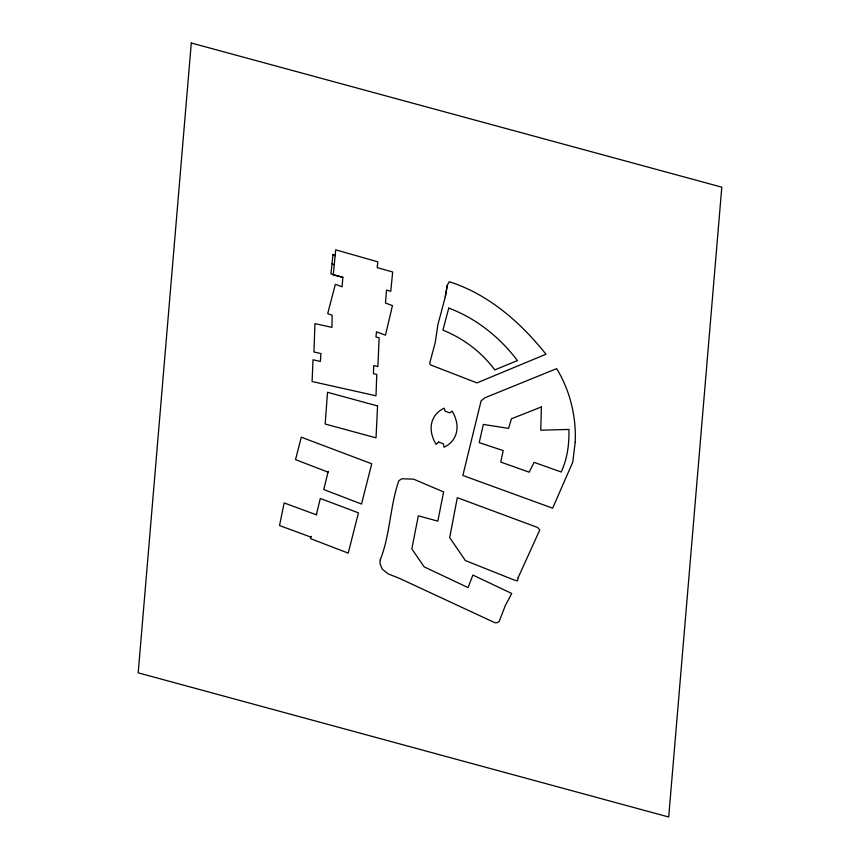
<?xml version="1.0" encoding="UTF-8"?>
<svg xmlns="http://www.w3.org/2000/svg" width="860" height="860" viewBox="0 0 860 860"><rect width="100%" height="100%" fill="white"/><g stroke="black" fill="none" stroke-linecap="round" stroke-linejoin="round"><path stroke-width="1.29" d="M342.828 277.673L342.097 286.821L335.357 284.294L327.714 313.588L332.143 315.244L331.938 327.37L314.954 323.629L313.954 351.976L320.952 353.578L320.361 361.458L313.008 359.76L312.105 381.517L375.992 395.793L376.777 374.455L373.433 373.681L373.691 365.608L377.895 366.575L379.142 337.754L375.981 337.055L376.465 331.81L385.473 335.174L392.45 305.623L385.473 303.01L386.527 290.067L390.762 291.271L392.676 271.986L377.217 267.632L377.819 261.838L335.712 249.819L333.261 274.964L343.011 277.339L330.928 273.91L333.035 254.345M445.222 297.141L447.275 285.316L449.221 281.714C488.394 294.12 520.773 322.5 545.971 354.234L476.956 382.904L430.312 364.812L429.699 363.167L435.214 342.71L437.869 324.779L445.222 297.141L447.275 285.316M310.847 537.091L310.471 538.618L348.225 553.12L358.437 512.85L320.318 498.477L316.319 514.785L284.155 502.928L279.521 525.535L310.847 537.091L311.277 536.339M328.025 472.129L323.758 489.544L361.522 504.046L371.724 463.776L301.279 437.202L295.528 459.638L328.025 472.129L328.456 471.377M335.131 255.785L335.497 255.119M332.111 263.762L334.4 264.848M316.319 514.785L316.749 514.033M332.82 254.721L335.325 255.431M541.413 406.952L540.757 430.183L568.922 429.441C569.277 444.115 567.417 458.477 561.225 472.022L534.071 462.336L529.179 472.183L500.778 462.067L503.207 450.586L479.203 442.631L483.374 424.421L508.561 428.387L511.463 418.766L541.413 406.952M377.572 405.952L376.024 437.847L325.177 424.034L327.52 392.31L377.572 405.952M380.206 560.01L380.002 563.633L382.291 569.169L388.204 573.932L399.094 578.189L495.059 622.79L497.478 622.597L499.133 621.5L505.368 605.472L511.743 593.464L472.871 575.082L468.066 587.595L424.13 566.837L411.822 548.884L418.325 515.796L437.815 521.149L443.631 491.931L413.617 479.16L401.878 478.751L398.825 480.719C389.881 506.508 390.322 534.415 380.206 560.01M191.296 43L138.202 672.832L668.704 817L721.798 187.168L191.296 43M575.2 442.19L572.76 462.164L552.636 508.195L462.852 475.462L481.084 400.857L484.879 397.793L556.678 368.628C570.008 390.612 576.361 416.53 575.2 442.19M518.118 577.694L517.548 580.865L514.796 580.253L465.389 560.559L449.694 537.607L457.305 497.671L537.597 527.47L539.79 529.943L518.118 577.694M448.748 308.106L442.921 330.143C463.314 338.346 481.718 352.138 494.747 369.918L517.43 360.577C499.95 337.432 476.085 318.2 448.748 308.106M438.568 442.051L436.149 444.351A36.948 27.584 29.7 0 1 444.147 408.199L445.136 411.177L449.952 412.918L452.016 411.048A36.948 27.584 29.7 0 1 444.018 447.2L443.384 443.792L438.568 442.051"/></g></svg>
